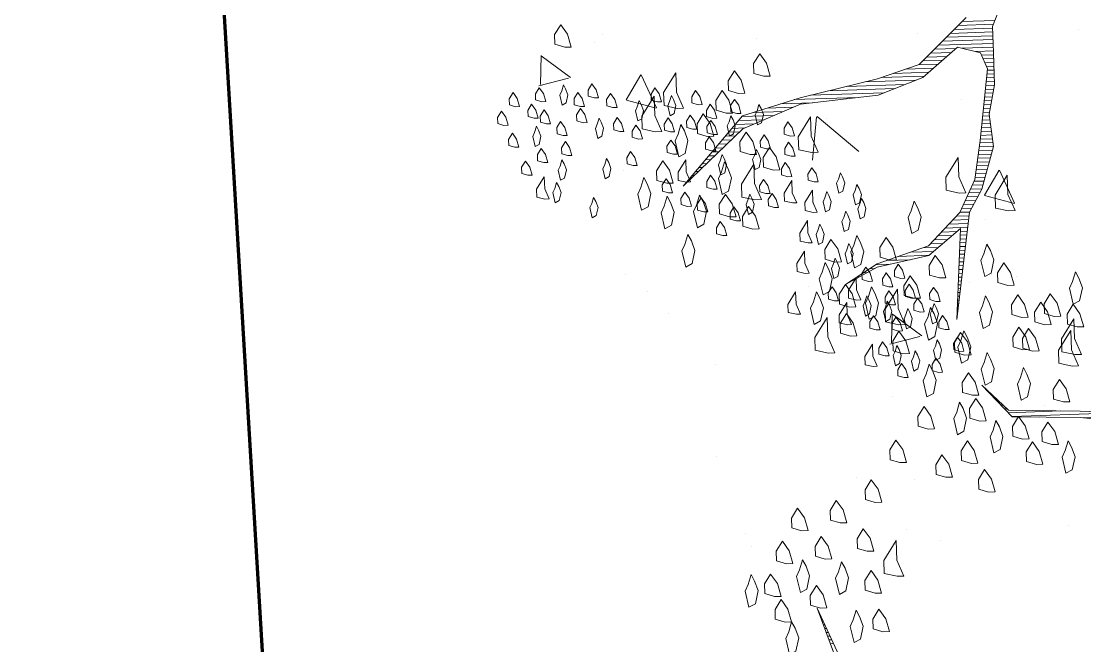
# Model space of a CAD drawing. Header units: millimetres. Extents: x 111 to 1506, y 14 to 566.
# Drawn here: x 216.004 to 217.943, y 134.131 to 135.27 of the extents above; entities that cross this region are included whole.
import ezdxf

# ---------------------------------------------------------------- set-up
doc = ezdxf.new("R2010")
doc.units = ezdxf.units.MM
doc.layers.add('ARBOLES', color=78, linetype='Continuous', lineweight=5)
doc.layers.add('mobiliario', color=45, linetype='Continuous', lineweight=13)

# ---------------------------------------------------------------- blocks, each defined once
blk = doc.blocks.new('*X16')
at = {"color": 0}
for p, q in [((16.9852, 17.68), (16.9856, 17.68)), ((16.9942, 17.67), (16.9956, 17.67)), ((17.0032, 17.66), (17.0056, 17.66)), ((17.0122, 17.65), (17.0156, 17.65)), ((17.0212, 17.64), (17.0256, 17.64)), ((17.0302, 17.63), (17.0356, 17.63)), ((17.0392, 17.62), (17.0456, 17.62)), ((17.0482, 17.61), (17.1861, 17.61)), ((17.0572, 17.6), (17.3444, 17.6)), ((17.2417, 17.59), (17.3957, 17.59)), ((16.5321, 17.11), (16.5325, 17.11)), ((16.5355, 17.1), (16.5367, 17.1)), ((16.5388, 17.09), (16.5409, 17.09)), ((16.5421, 17.08), (16.5451, 17.08)), ((16.5454, 17.07), (16.5493, 17.07)), ((16.5488, 17.06), (16.5535, 17.06)), ((16.5521, 17.05), (16.5577, 17.05)), ((16.5554, 17.04), (16.5619, 17.04)), ((16.5588, 17.03), (16.566, 17.03)), ((16.5621, 17.02), (16.5702, 17.02)), ((17.502, 16.03), (17.6021, 16.03)), ((17.5127, 16.04), (17.6045, 16.04)), ((17.5234, 16.05), (17.6088, 16.05)), ((17.4698, 16), (17.6021, 16)), ((17.4806, 16.01), (17.6021, 16.01)), ((17.4913, 16.02), (17.6021, 16.02)), ((17.4484, 15.98), (17.5044, 15.98)), ((17.4591, 15.99), (17.6021, 15.99)), ((17.5206, 15.98), (17.6021, 15.98)), ((17.4163, 15.95), (17.4677, 15.95)), ((17.427, 15.96), (17.4799, 15.96)), ((17.4377, 15.97), (17.4922, 15.97)), ((17.5556, 15.97), (17.6021, 15.97)), ((17.5707, 15.96), (17.6021, 15.96)), ((17.5747, 15.95), (17.6021, 15.95)), ((17.3386, 15.92), (17.431, 15.92)), ((17.3711, 15.93), (17.4433, 15.93)), ((17.4036, 15.94), (17.4555, 15.94)), ((17.5787, 15.94), (17.6021, 15.94)), ((17.5827, 15.93), (17.6021, 15.93)), ((17.5846, 15.92), (17.6021, 15.92)), ((17.2149, 15.89), (17.3677, 15.89)), ((17.2629, 15.9), (17.3957, 15.9)), ((17.3061, 15.91), (17.4188, 15.91)), ((17.5805, 15.89), (17.6021, 15.89)), ((17.5819, 15.9), (17.6021, 15.9)), ((17.5832, 15.91), (17.6021, 15.91)), ((17.0761, 15.86), (17.2435, 15.86)), ((17.1189, 15.87), (17.3117, 15.87)), ((17.1669, 15.88), (17.3397, 15.88)), ((17.5764, 15.86), (17.5974, 15.86)), ((17.5778, 15.87), (17.5996, 15.87)), ((17.5791, 15.88), (17.6018, 15.88)), ((17.0041, 15.84), (17.0729, 15.84)), ((17.0401, 15.85), (17.1235, 15.85)), ((17.5737, 15.84), (17.5929, 15.84)), ((17.575, 15.85), (17.5951, 15.85)), ((16.9281, 15.81), (16.9958, 15.81)), ((16.9371, 15.82), (17.0215, 15.82)), ((16.9681, 15.83), (17.0472, 15.83)), ((17.5696, 15.81), (17.5863, 15.81)), ((17.5709, 15.82), (17.5885, 15.82)), ((17.5723, 15.83), (17.5907, 15.83)), ((16.9009, 15.78), (16.9301, 15.78)), ((16.91, 15.79), (16.9444, 15.79)), ((16.919, 15.8), (16.9701, 15.8)), ((17.5655, 15.78), (17.5876, 15.78)), ((17.5669, 15.79), (17.5866, 15.79)), ((17.5682, 15.8), (17.5856, 15.8)), ((16.8738, 15.75), (16.8965, 15.75)), ((16.8829, 15.76), (16.9077, 15.76)), ((16.8919, 15.77), (16.9189, 15.77)), ((17.5614, 15.75), (17.5906, 15.75)), ((17.5628, 15.76), (17.5896, 15.76)), ((17.5641, 15.77), (17.5886, 15.77)), ((16.8467, 15.72), (16.863, 15.72)), ((16.8557, 15.73), (16.8742, 15.73)), ((16.8648, 15.74), (16.8853, 15.74)), ((17.5568, 15.72), (17.5936, 15.72)), ((17.5585, 15.73), (17.5926, 15.73)), ((17.56, 15.74), (17.5916, 15.74)), ((16.8286, 15.7), (16.8406, 15.7)), ((16.8376, 15.71), (16.8518, 15.71)), ((17.5535, 15.7), (17.5875, 15.7)), ((17.5551, 15.71), (17.5906, 15.71)), ((16.8014, 15.67), (16.8071, 15.67)), ((16.8105, 15.68), (16.8183, 15.68)), ((16.8195, 15.69), (16.8295, 15.69)), ((17.5485, 15.67), (17.5783, 15.67)), ((17.5501, 15.68), (17.5814, 15.68)), ((17.5518, 15.69), (17.5844, 15.69)), ((16.7833, 15.65), (16.7848, 15.65)), ((16.7924, 15.66), (16.7959, 15.66)), ((17.5435, 15.64), (17.5691, 15.64)), ((17.5451, 15.65), (17.5721, 15.65)), ((17.5468, 15.66), (17.5752, 15.66)), ((17.5302, 15.61), (17.5598, 15.61)), ((17.5352, 15.62), (17.5629, 15.62)), ((17.5402, 15.63), (17.566, 15.63)), ((17.5202, 15.59), (17.5486, 15.59)), ((17.5252, 15.6), (17.5543, 15.6)), ((17.5052, 15.56), (17.5315, 15.56)), ((17.5102, 15.57), (17.5372, 15.57)), ((17.5152, 15.58), (17.5429, 15.58)), ((17.4803, 15.53), (17.5226, 15.53)), ((17.4903, 15.54), (17.5241, 15.54)), ((17.5002, 15.55), (17.5257, 15.55)), ((17.4503, 15.5), (17.4911, 15.5)), ((17.4603, 15.51), (17.5196, 15.51)), ((17.4703, 15.52), (17.5211, 15.52)), ((17.4996, 15.5), (17.5181, 15.5)), ((17.4203, 15.47), (17.4536, 15.47)), ((17.4303, 15.48), (17.4661, 15.48)), ((17.4403, 15.49), (17.4786, 15.49)), ((17.4974, 15.47), (17.5135, 15.47)), ((17.4981, 15.48), (17.515, 15.48)), ((17.4988, 15.49), (17.5165, 15.49)), ((17.368, 15.45), (17.4286, 15.45)), ((17.4, 15.46), (17.4411, 15.46)), ((17.496, 15.45), (17.5105, 15.45)), ((17.4967, 15.46), (17.512, 15.46)), ((17.2754, 15.42), (17.3128, 15.42)), ((17.304, 15.43), (17.3661, 15.43)), ((17.336, 15.44), (17.4161, 15.44)), ((17.4938, 15.42), (17.5059, 15.42)), ((17.4946, 15.43), (17.5074, 15.43)), ((17.4953, 15.44), (17.509, 15.44)), ((17.2254, 15.39), (17.2317, 15.39)), ((17.242, 15.4), (17.2517, 15.4)), ((17.2587, 15.41), (17.2717, 15.41)), ((17.4917, 15.39), (17.5014, 15.39)), ((17.4924, 15.4), (17.5029, 15.4)), ((17.4931, 15.41), (17.5044, 15.41)), ((17.2087, 15.38), (17.2117, 15.38)), ((17.4896, 15.36), (17.4968, 15.36)), ((17.4903, 15.37), (17.4984, 15.37)), ((17.491, 15.38), (17.4999, 15.38)), ((17.4874, 15.33), (17.4923, 15.33)), ((17.4881, 15.34), (17.4938, 15.34)), ((17.4888, 15.35), (17.4953, 15.35)), ((17.486, 15.31), (17.4893, 15.31)), ((17.4867, 15.32), (17.4908, 15.32)), ((17.4838, 15.28), (17.4847, 15.28)), ((17.4846, 15.29), (17.4862, 15.29)), ((17.4853, 15.3), (17.4877, 15.3)), ((17.4831, 15.27), (17.4832, 15.27))]:
    blk.add_line(p, q, dxfattribs=at)
blk = doc.blocks.new('E1E')
at = {"layer": 'ARBOLES', "ltscale": 0.2}
for p, q in [((95.5359, 59.5519), (95.5359, 59.5519)), ((96.0598, 59.5667), (96.0598, 59.5667)), ((96.122, 59.5391), (96.122, 59.5391)), ((96.1796, 59.5223), (96.1796, 59.5223)), ((95.6009, 59.4784), (95.6009, 59.4784)), ((95.2708, 59.4541), (95.2708, 59.4541)), ((95.5845, 59.4467), (95.5298, 59.4067)), ((95.6045, 59.3832), (95.5819, 59.4428)), ((95.6038, 59.3838), (95.5266, 59.4035)), ((95.7975, 59.3971), (95.7975, 59.3971)), ((95.7699, 59.3841), (95.7699, 59.3841)), ((96.2691, 59.314), (96.2691, 59.314)), ((95.473, 59.2552), (95.473, 59.2552)), ((95.4361, 59.2211), (95.4361, 59.2211)), ((95.857, 59.2206), (95.857, 59.2206)), ((96.5118, 59.2106), (96.4571, 59.1706)), ((96.5318, 59.147), (96.5092, 59.2067)), ((96.3122, 59.1036), (96.2542, 59.1583)), ((96.3217, 59.1674), (96.2544, 59.159)), ((96.3128, 59.1041), (96.322, 59.1672)), ((96.5311, 59.1477), (96.4538, 59.1674)), ((95.9214, 59.0448), (95.8936, 59.1364)), ((95.4933, 59.1143), (95.4933, 59.1143)), ((95.5148, 59.066), (95.4476, 59.0575)), ((95.506, 59.0027), (95.5152, 59.0658)), ((95.92, 59.0432), (95.8063, 59.0804)), ((96.4334, 59.0761), (96.4334, 59.0761)), ((95.5054, 59.0022), (95.4473, 59.0568)), ((95.9008, 59.0394), (95.9008, 59.0394)), ((95.9924, 59.0443), (95.9924, 59.0443)), ((96.4248, 59.0542), (96.4248, 59.0542)), ((95.8256, 58.9566), (95.8256, 58.9566)), ((96.1089, 58.9342), (96.1089, 58.9342)), ((95.6403, 58.8897), (95.6403, 58.8897)), ((95.7844, 58.7923), (95.7844, 58.7923)), ((95.4599, 58.6504), (95.4599, 58.6504)), ((97.0096, 58.183), (97.0096, 58.183)), ((97.032, 58.1625), (97.032, 58.1625)), ((96.6306, 58.0145), (96.6306, 58.0145)), ((96.7075, 58.0206), (96.7075, 58.0206)), ((97.1546, 58.0293), (97.1546, 58.0293)), ((96.8535, 57.957), (96.8535, 57.957)), ((96.7329, 57.9133), (96.7329, 57.9133)), ((96.3831, 57.8787), (96.3831, 57.8787)), ((97.2321, 57.8433), (97.2321, 57.8433)), ((96.5308, 57.6837), (96.5308, 57.6837)), ((96.5309, 57.6553), (96.5309, 57.6553)), ((97.0189, 57.5576), (97.0189, 57.5576)), ((96.9955, 57.5021), (96.9955, 57.5021)), ((96.6945, 57.4157), (96.6945, 57.4157))]:
    blk.add_line(p, q, dxfattribs=at)
for points in [[(95.5281, 59.503), (95.5421, 59.5044), (95.5475, 59.4922), (95.5448, 59.4764), (95.5313, 59.485), (95.52, 59.4994)], [(95.5999, 59.5058), (95.618, 59.509), (95.6252, 59.4927), (95.6198, 59.4611), (95.609, 59.4855), (95.5918, 59.5022)], [(95.7024, 59.5158), (95.7313, 59.5209), (95.7429, 59.4949), (95.7343, 59.4442), (95.7169, 59.4833), (95.6894, 59.51)], [(95.5259, 59.4533), (95.5263, 59.4633), (95.5132, 59.4818), (95.5069, 59.4741), (95.51, 59.456), (95.5195, 59.4456), (95.5272, 59.4393)], [(95.5679, 59.4574), (95.5683, 59.4674), (95.5552, 59.4859), (95.5489, 59.4782), (95.5521, 59.4601), (95.5615, 59.4497), (95.5692, 59.4434)], [(95.4626, 59.4641), (95.4766, 59.4655), (95.482, 59.4533), (95.4793, 59.4375), (95.4658, 59.4461), (95.4545, 59.4605)], [(95.5499, 59.4557), (95.5723, 59.4579), (95.581, 59.4384), (95.5767, 59.413), (95.555, 59.4268), (95.5369, 59.4499)], [(95.5846, 59.4746), (95.5986, 59.476), (95.604, 59.4638), (95.6013, 59.448), (95.5877, 59.4565), (95.5764, 59.471)], [(95.6714, 59.463), (95.6938, 59.4652), (95.7025, 59.4457), (95.6981, 59.4204), (95.6764, 59.4341), (95.6584, 59.4572)], [(95.7748, 59.4233), (95.7755, 59.4392), (95.7545, 59.4688), (95.7444, 59.4565), (95.7495, 59.4276), (95.7647, 59.411), (95.7769, 59.4009)], [(95.7992, 59.463), (95.8172, 59.4662), (95.8245, 59.4499), (95.8191, 59.4183), (95.8082, 59.4427), (95.791, 59.4594)], [(96.0834, 59.4127), (96.0842, 59.4286), (96.0632, 59.4582), (96.0531, 59.4459), (96.0581, 59.417), (96.0733, 59.4004), (96.0856, 59.3903)], [(95.4902, 59.4131), (95.4906, 59.423), (95.4775, 59.4416), (95.4712, 59.4339), (95.4744, 59.4158), (95.4839, 59.4054), (95.4916, 59.3991)], [(95.6867, 59.4421), (95.7048, 59.4453), (95.712, 59.4291), (95.7066, 59.3974), (95.6957, 59.4218), (95.6786, 59.4385)], [(96.3065, 59.4064), (96.307, 59.4164), (96.2939, 59.4349), (96.2876, 59.4272), (96.2907, 59.4091), (96.3002, 59.3988), (96.3079, 59.3924)], [(96.3942, 59.4065), (96.3946, 59.4164), (96.3815, 59.435), (96.3752, 59.4273), (96.3784, 59.4092), (96.3879, 59.3988), (96.3956, 59.3925)], [(96.4055, 59.4359), (96.4235, 59.439), (96.4308, 59.4228), (96.4254, 59.3912), (96.4145, 59.4155), (96.3973, 59.4323)], [(95.4235, 59.4072), (95.4459, 59.4093), (95.4545, 59.3898), (95.4502, 59.3645), (95.4285, 59.3782), (95.4104, 59.4014)], [(95.5778, 59.4132), (95.5918, 59.4145), (95.5973, 59.4023), (95.5946, 59.3865), (95.581, 59.3951), (95.5697, 59.4095)], [(95.6244, 59.429), (95.6384, 59.4304), (95.6438, 59.4182), (95.6411, 59.4024), (95.6275, 59.4109), (95.6162, 59.4254)], [(95.6671, 59.3676), (95.6678, 59.3835), (95.6468, 59.4131), (95.6367, 59.4008), (95.6418, 59.3719), (95.657, 59.3553), (95.6693, 59.3452)], [(95.67, 59.3811), (95.6705, 59.3911), (95.6574, 59.4096), (95.651, 59.4019), (95.6542, 59.3838), (95.6637, 59.3735), (95.6714, 59.3671)], [(95.436, 59.4036), (95.45, 59.4049), (95.4554, 59.3927), (95.4527, 59.3769), (95.4392, 59.3855), (95.4279, 59.4)], [(95.5297, 59.361), (95.5305, 59.3769), (95.5095, 59.4065), (95.4994, 59.3942), (95.5044, 59.3653), (95.5196, 59.3487), (95.5319, 59.3386)], [(95.5761, 59.3734), (95.5765, 59.3833), (95.5634, 59.4019), (95.5571, 59.3942), (95.5602, 59.3761), (95.5697, 59.3657), (95.5774, 59.3594)], [(95.5825, 59.4), (95.6114, 59.4051), (95.623, 59.3791), (95.6143, 59.3285), (95.597, 59.3675), (95.5695, 59.3942)], [(95.6239, 59.3752), (95.6244, 59.3852), (95.6113, 59.4037), (95.605, 59.396), (95.6081, 59.3779), (95.6176, 59.3676), (95.6253, 59.3612)], [(95.6881, 59.3843), (95.7062, 59.3875), (95.7134, 59.3712), (95.708, 59.3396), (95.6971, 59.364), (95.68, 59.3807)], [(95.6974, 59.4045), (95.7198, 59.4066), (95.7285, 59.3871), (95.7242, 59.3618), (95.7025, 59.3755), (95.6844, 59.3987)], [(95.7328, 59.4042), (95.7468, 59.4056), (95.7522, 59.3934), (95.7495, 59.3776), (95.736, 59.3862), (95.7247, 59.4006)], [(95.7813, 59.3561), (95.782, 59.372), (95.761, 59.4016), (95.7509, 59.3893), (95.756, 59.3604), (95.7712, 59.3438), (95.7835, 59.3337)], [(96.1572, 59.352), (96.1579, 59.3679), (96.1369, 59.3975), (96.1268, 59.3852), (96.1319, 59.3563), (96.1471, 59.3397), (96.1594, 59.3296)], [(96.4597, 59.4016), (96.4737, 59.4029), (96.4791, 59.3907), (96.4764, 59.3749), (96.4629, 59.3835), (96.4516, 59.398)], [(95.4844, 59.3715), (95.4984, 59.3729), (95.5038, 59.3607), (95.5011, 59.3449), (95.4875, 59.3535), (95.4762, 59.3679)], [(95.5268, 59.3417), (95.5273, 59.3517), (95.5142, 59.3702), (95.5079, 59.3625), (95.511, 59.3444), (95.5205, 59.3341), (95.5282, 59.3277)], [(95.6136, 59.3657), (95.6276, 59.3671), (95.633, 59.3549), (95.6303, 59.3391), (95.6167, 59.3477), (95.6054, 59.3621)], [(95.815, 59.3727), (95.8331, 59.3758), (95.8404, 59.3596), (95.835, 59.328), (95.8241, 59.3523), (95.8069, 59.369)], [(96.0138, 59.3638), (96.0278, 59.3651), (96.0333, 59.3529), (96.0306, 59.3371), (96.017, 59.3457), (96.0057, 59.3601)], [(96.0922, 59.323), (96.0929, 59.3389), (96.0719, 59.3686), (96.0618, 59.3563), (96.0669, 59.3274), (96.0821, 59.3107), (96.0944, 59.3006)], [(96.2201, 59.3333), (96.2208, 59.3492), (96.1999, 59.3788), (96.1897, 59.3665), (96.1948, 59.3376), (96.21, 59.321), (96.2223, 59.3108)], [(96.4019, 59.3564), (96.4024, 59.3663), (96.3892, 59.3848), (96.3829, 59.3771), (96.3861, 59.3591), (96.3956, 59.3487), (96.4033, 59.3424)], [(96.438, 59.3627), (96.452, 59.3641), (96.4575, 59.3519), (96.4548, 59.3361), (96.4412, 59.3446), (96.4299, 59.3591)], [(95.3093, 59.3485), (95.3317, 59.3507), (95.3404, 59.3312), (95.3361, 59.3059), (95.3144, 59.3196), (95.2963, 59.3427)], [(95.5494, 59.3567), (95.5634, 59.358), (95.5689, 59.3458), (95.5662, 59.33), (95.5526, 59.3386), (95.5413, 59.353)], [(95.7654, 59.3311), (95.7658, 59.341), (95.7527, 59.3595), (95.7464, 59.3518), (95.7496, 59.3338), (95.7591, 59.3234), (95.7667, 59.3171)], [(96.3125, 59.3165), (96.3129, 59.3265), (96.2998, 59.345), (96.2935, 59.3373), (96.2967, 59.3192), (96.3062, 59.3089), (96.3138, 59.3025)], [(96.5094, 59.3555), (96.5234, 59.3569), (96.5289, 59.3447), (96.5262, 59.3289), (96.5126, 59.3375), (96.5013, 59.3519)], [(95.1994, 59.3152), (95.2283, 59.3203), (95.2399, 59.2943), (95.2313, 59.2436), (95.2139, 59.2827), (95.1864, 59.3094)], [(95.4279, 59.2922), (95.4286, 59.3081), (95.4076, 59.3377), (95.3975, 59.3255), (95.4026, 59.2965), (95.4178, 59.2799), (95.4301, 59.2698)], [(95.5259, 59.3219), (95.54, 59.3232), (95.5454, 59.311), (95.5427, 59.2952), (95.5291, 59.3038), (95.5178, 59.3182)], [(95.5731, 59.3335), (95.5955, 59.3357), (95.6042, 59.3162), (95.5999, 59.2909), (95.5782, 59.3046), (95.5601, 59.3277)], [(95.5783, 59.3355), (95.5923, 59.3368), (95.5978, 59.3246), (95.5951, 59.3088), (95.5815, 59.3174), (95.5702, 59.3318)], [(95.6339, 59.331), (95.6479, 59.3323), (95.6534, 59.3201), (95.6507, 59.3043), (95.6371, 59.3129), (95.6258, 59.3274)], [(95.68, 59.3369), (95.694, 59.3382), (95.6994, 59.3261), (95.6967, 59.3102), (95.6832, 59.3188), (95.6719, 59.3333)], [(95.7394, 59.2751), (95.7402, 59.291), (95.7192, 59.3206), (95.7091, 59.3083), (95.7141, 59.2794), (95.7293, 59.2628), (95.7416, 59.2527)], [(95.7496, 59.2899), (95.75, 59.2999), (95.7369, 59.3184), (95.7306, 59.3107), (95.7338, 59.2926), (95.7433, 59.2823), (95.751, 59.2759)], [(95.764, 59.325), (95.7864, 59.3272), (95.7951, 59.3077), (95.7908, 59.2824), (95.7691, 59.2961), (95.751, 59.3192)], [(95.9584, 59.3258), (95.9809, 59.328), (95.9895, 59.3085), (95.9852, 59.2832), (95.9635, 59.2969), (95.9454, 59.3201)], [(95.998, 59.3226), (96.0121, 59.324), (96.0175, 59.3118), (96.0148, 59.296), (96.0012, 59.3046), (95.9899, 59.319)], [(96.0156, 59.3201), (96.038, 59.3223), (96.0467, 59.3028), (96.0423, 59.2775), (96.0206, 59.2912), (96.0025, 59.3143)], [(96.0721, 59.3313), (96.0861, 59.3326), (96.0916, 59.3205), (96.0889, 59.3046), (96.0753, 59.3132), (96.064, 59.3277)], [(96.1101, 59.3336), (96.1241, 59.3349), (96.1295, 59.3227), (96.1268, 59.3069), (96.1133, 59.3155), (96.1019, 59.3299)], [(96.1593, 59.3214), (96.1733, 59.3228), (96.1788, 59.3106), (96.1761, 59.2948), (96.1625, 59.3033), (96.1512, 59.3178)], [(96.3947, 59.3288), (96.4087, 59.3302), (96.4141, 59.318), (96.4114, 59.3022), (96.3979, 59.3107), (96.3866, 59.3252)], [(96.4815, 59.309), (96.4819, 59.3189), (96.4688, 59.3374), (96.4625, 59.3297), (96.4656, 59.3117), (96.4751, 59.3013), (96.4828, 59.295)], [(96.5497, 59.3199), (96.5637, 59.3212), (96.5691, 59.309), (96.5664, 59.2932), (96.5528, 59.3018), (96.5415, 59.3162)], [(95.6168, 59.3039), (95.6308, 59.3052), (95.6362, 59.293), (95.6335, 59.2772), (95.6199, 59.2858), (95.6086, 59.3002)], [(95.8246, 59.2746), (95.825, 59.2846), (95.8119, 59.3031), (95.8056, 59.2954), (95.8088, 59.2773), (95.8183, 59.267), (95.826, 59.2606)], [(95.8341, 59.3081), (95.8521, 59.3112), (95.8594, 59.295), (95.854, 59.2634), (95.8431, 59.2878), (95.8259, 59.3045)], [(95.9918, 59.2711), (95.9922, 59.2811), (95.9791, 59.2996), (95.9728, 59.2919), (95.9759, 59.2738), (95.9854, 59.2635), (95.9931, 59.2571)], [(96.171, 59.3036), (96.1934, 59.3058), (96.2021, 59.2863), (96.1978, 59.261), (96.1761, 59.2747), (96.158, 59.2978)], [(96.2538, 59.2953), (96.2678, 59.2966), (96.2732, 59.2844), (96.2705, 59.2686), (96.2569, 59.2772), (96.2456, 59.2916)], [(96.4209, 59.2918), (96.4349, 59.2931), (96.4404, 59.2809), (96.4377, 59.2651), (96.4241, 59.2737), (96.4128, 59.2881)], [(95.3382, 59.2835), (95.3606, 59.2857), (95.3693, 59.2662), (95.365, 59.2409), (95.3433, 59.2546), (95.3252, 59.2777)], [(95.5385, 59.2713), (95.5609, 59.2735), (95.5696, 59.254), (95.5653, 59.2287), (95.5436, 59.2424), (95.5255, 59.2655)], [(95.6534, 59.2758), (95.6758, 59.2779), (95.6845, 59.2584), (95.6802, 59.2331), (95.6585, 59.2468), (95.6404, 59.27)], [(95.978, 59.2644), (96.0069, 59.2695), (96.0185, 59.2435), (96.0099, 59.1929), (95.9925, 59.2319), (95.965, 59.2586)], [(96.0691, 59.2348), (96.0698, 59.2507), (96.0488, 59.2804), (96.0387, 59.2681), (96.0438, 59.2392), (96.059, 59.2225), (96.0713, 59.2124)], [(96.0717, 59.2775), (96.0857, 59.2789), (96.0912, 59.2667), (96.0885, 59.2509), (96.0749, 59.2594), (96.0636, 59.2739)], [(96.1318, 59.2848), (96.1499, 59.288), (96.1571, 59.2717), (96.1517, 59.2401), (96.1408, 59.2645), (96.1237, 59.2812)], [(96.3609, 59.2407), (96.3613, 59.2506), (96.3482, 59.2691), (96.3419, 59.2614), (96.3451, 59.2434), (96.3546, 59.233), (96.3622, 59.2267)], [(96.4643, 59.2819), (96.4783, 59.2832), (96.4837, 59.271), (96.481, 59.2552), (96.4675, 59.2638), (96.4562, 59.2782)], [(96.4941, 59.2805), (96.5081, 59.2819), (96.5136, 59.2697), (96.5109, 59.2539), (96.4973, 59.2625), (96.486, 59.2769)], [(96.5416, 59.2724), (96.5556, 59.2738), (96.561, 59.2616), (96.5583, 59.2458), (96.5447, 59.2544), (96.5334, 59.2688)], [(95.2732, 59.2545), (95.2956, 59.2567), (95.3043, 59.2372), (95.3, 59.2119), (95.2783, 59.2256), (95.2602, 59.2487)], [(95.7826, 59.2267), (95.7831, 59.2367), (95.77, 59.2552), (95.7636, 59.2475), (95.7668, 59.2294), (95.7763, 59.219), (95.784, 59.2127)], [(95.9317, 59.2639), (95.9457, 59.2652), (95.9511, 59.253), (95.9484, 59.2372), (95.9349, 59.2458), (95.9236, 59.2602)], [(96.3911, 59.2493), (96.4051, 59.2506), (96.4106, 59.2385), (96.4079, 59.2226), (96.3943, 59.2312), (96.383, 59.2457)], [(95.3932, 59.23), (95.4156, 59.2322), (95.4243, 59.2127), (95.42, 59.1874), (95.3983, 59.2011), (95.3802, 59.2242)], [(95.4677, 59.1853), (95.4684, 59.2012), (95.4474, 59.2308), (95.4373, 59.2185), (95.4424, 59.1896), (95.4576, 59.173), (95.4699, 59.1629)], [(95.8373, 59.2024), (95.8377, 59.2123), (95.8246, 59.2308), (95.8183, 59.2231), (95.8215, 59.2051), (95.831, 59.1947), (95.8387, 59.1884)], [(95.849, 59.2417), (95.8671, 59.2448), (95.8743, 59.2286), (95.8689, 59.197), (95.8581, 59.2213), (95.8409, 59.2381)], [(95.8987, 59.2394), (95.9168, 59.2426), (95.924, 59.2264), (95.9186, 59.1947), (95.9078, 59.2191), (95.8906, 59.2358)], [(95.9606, 59.2427), (95.9746, 59.244), (95.98, 59.2318), (95.9773, 59.216), (95.9638, 59.2246), (95.9525, 59.239)], [(96.0808, 59.2134), (96.0812, 59.2233), (96.0681, 59.2418), (96.0618, 59.2341), (96.065, 59.2161), (96.0745, 59.2057), (96.0822, 59.1994)], [(96.1884, 59.1944), (96.1891, 59.2103), (96.1681, 59.24), (96.158, 59.2277), (96.1631, 59.1988), (96.1783, 59.1821), (96.1906, 59.172)], [(96.1815, 59.2387), (96.1955, 59.2401), (96.201, 59.2279), (96.1983, 59.2121), (96.1847, 59.2207), (96.1734, 59.2351)], [(96.2651, 59.237), (96.2791, 59.2384), (96.2845, 59.2262), (96.2818, 59.2104), (96.2683, 59.2189), (96.257, 59.2334)], [(96.3089, 59.237), (96.3229, 59.2384), (96.3284, 59.2262), (96.3257, 59.2104), (96.3121, 59.219), (96.3008, 59.2334)], [(96.4607, 59.2023), (96.4612, 59.2123), (96.4481, 59.2308), (96.4418, 59.2231), (96.4449, 59.205), (96.4544, 59.1947), (96.4621, 59.1883)], [(96.4923, 59.2408), (96.5063, 59.2421), (96.5118, 59.2299), (96.5091, 59.2141), (96.4955, 59.2227), (96.4842, 59.2371)], [(95.6513, 59.1579), (95.652, 59.1738), (95.6311, 59.2034), (95.621, 59.1911), (95.626, 59.1622), (95.6412, 59.1456), (95.6535, 59.1355)], [(95.761, 59.1879), (95.7614, 59.1978), (95.7483, 59.2163), (95.742, 59.2086), (95.7452, 59.1906), (95.7546, 59.1802), (95.7623, 59.1738)], [(96.0153, 59.1745), (96.0158, 59.1844), (96.0027, 59.2029), (95.9963, 59.1952), (95.9995, 59.1772), (96.009, 59.1668), (96.0167, 59.1605)], [(96.1061, 59.2003), (96.1201, 59.2017), (96.1255, 59.1895), (96.1228, 59.1736), (96.1093, 59.1822), (96.098, 59.1967)], [(96.2368, 59.2082), (96.2658, 59.2133), (96.2773, 59.1873), (96.2687, 59.1367), (96.2513, 59.1757), (96.2238, 59.2024)], [(96.2941, 59.172), (96.2945, 59.1819), (96.2814, 59.2004), (96.2751, 59.1927), (96.2783, 59.1747), (96.2877, 59.1643), (96.2954, 59.158)], [(96.4097, 59.2186), (96.4237, 59.2199), (96.4291, 59.2077), (96.4264, 59.1919), (96.4129, 59.2005), (96.4016, 59.215)], [(95.7818, 59.163), (95.7822, 59.173), (95.7691, 59.1915), (95.7628, 59.1838), (95.766, 59.1657), (95.7754, 59.1553), (95.7831, 59.149)], [(95.8251, 59.1531), (95.8256, 59.163), (95.8125, 59.1816), (95.8062, 59.1739), (95.8093, 59.1558), (95.8188, 59.1454), (95.8265, 59.1391)], [(95.8721, 59.1789), (95.8861, 59.1803), (95.8915, 59.1681), (95.8888, 59.1522), (95.8753, 59.1608), (95.864, 59.1753)], [(95.9304, 59.1902), (95.9444, 59.1916), (95.9498, 59.1794), (95.9471, 59.1636), (95.9336, 59.1722), (95.9222, 59.1866)], [(95.965, 59.1885), (95.9875, 59.1907), (95.9961, 59.1712), (95.9918, 59.1459), (95.9701, 59.1596), (95.952, 59.1827)], [(96.0251, 59.1763), (96.0475, 59.1784), (96.0562, 59.1589), (96.0518, 59.1336), (96.0301, 59.1473), (96.012, 59.1705)], [(96.127, 59.1749), (96.1494, 59.1771), (96.1581, 59.1575), (96.1538, 59.1322), (96.1321, 59.146), (96.114, 59.1691)], [(96.2055, 59.1958), (96.2195, 59.1972), (96.2249, 59.185), (96.2222, 59.1692), (96.2087, 59.1778), (96.1974, 59.1922)], [(96.3428, 59.1937), (96.3568, 59.195), (96.3623, 59.1828), (96.3596, 59.167), (96.346, 59.1756), (96.3347, 59.1901)], [(96.3885, 59.1896), (96.4025, 59.191), (96.4079, 59.1788), (96.4052, 59.163), (96.3916, 59.1716), (96.3803, 59.186)], [(95.9964, 59.1514), (96.0104, 59.1528), (96.0158, 59.1406), (96.0131, 59.1248), (95.9995, 59.1334), (95.9882, 59.1478)], [(96.0949, 59.1271), (96.0953, 59.137), (96.0822, 59.1555), (96.0759, 59.1479), (96.0791, 59.1298), (96.0885, 59.1194), (96.0962, 59.1131)], [(96.1165, 59.166), (96.1305, 59.1673), (96.136, 59.1551), (96.1333, 59.1393), (96.1197, 59.1479), (96.1084, 59.1623)], [(96.1626, 59.1719), (96.1766, 59.1732), (96.182, 59.161), (96.1793, 59.1452), (96.1658, 59.1538), (96.1545, 59.1682)], [(96.2326, 59.1349), (96.2331, 59.1448), (96.22, 59.1633), (96.2137, 59.1556), (96.2168, 59.1376), (96.2263, 59.1272), (96.234, 59.1209)], [(95.9403, 59.146), (95.9544, 59.1473), (95.9598, 59.1351), (95.9571, 59.1193), (95.9435, 59.1279), (95.9322, 59.1423)], [(96.131, 59.1334), (96.145, 59.1348), (96.1504, 59.1226), (96.1477, 59.1068), (96.1342, 59.1154), (96.1229, 59.1298)], [(96.2116, 59.1424), (96.2405, 59.1475), (96.2521, 59.1215), (96.2434, 59.0709), (96.2261, 59.1099), (96.1986, 59.1366)], [(96.257, 59.1457), (96.271, 59.1471), (96.2765, 59.1349), (96.2738, 59.1191), (96.2602, 59.1277), (96.2489, 59.1421)], [(95.9015, 59.1212), (95.9304, 59.1263), (95.942, 59.1003), (95.9333, 59.0497), (95.916, 59.0887), (95.8885, 59.1154)], [(95.9584, 59.1053), (95.9725, 59.1067), (95.9779, 59.0945), (95.9752, 59.0787), (95.9616, 59.0872), (95.9503, 59.1017)], [(96.047, 59.0814), (96.0475, 59.0914), (96.0343, 59.1099), (96.028, 59.1022), (96.0312, 59.0841), (96.0407, 59.0737), (96.0484, 59.0674)], [(96.1082, 59.112), (96.1306, 59.1142), (96.1393, 59.0946), (96.135, 59.0693), (96.1133, 59.0831), (96.0952, 59.1062)], [(96.1721, 59.1177), (96.1861, 59.119), (96.1916, 59.1068), (96.1889, 59.091), (96.1753, 59.0996), (96.164, 59.114)], [(96.4906, 59.1108), (96.5131, 59.113), (96.5217, 59.0935), (96.5174, 59.0682), (96.4957, 59.0819), (96.4776, 59.105)], [(95.4533, 59.0775), (95.4822, 59.0826), (95.4938, 59.0566), (95.4852, 59.006), (95.4678, 59.045), (95.4403, 59.0717)], [(95.5683, 59.082), (95.5972, 59.087), (95.6088, 59.061), (95.6001, 59.0104), (95.5827, 59.0494), (95.5553, 59.0762)], [(96.0858, 59.1036), (96.0999, 59.105), (96.1053, 59.0928), (96.1026, 59.077), (96.089, 59.0855), (96.0777, 59.1)], [(96.0996, 59.0614), (96.122, 59.0635), (96.1307, 59.044), (96.1264, 59.0187), (96.1047, 59.0324), (96.0866, 59.0556)], [(96.062, 59.0057), (96.0845, 59.0079), (96.0931, 58.9883), (96.0888, 58.963), (96.0671, 58.9768), (96.049, 58.9999)], [(96.8635, 58.326), (96.8642, 58.3419), (96.8432, 58.3715), (96.8331, 58.3592), (96.8382, 58.3303), (96.8534, 58.3137), (96.8657, 58.3036)], [(96.7421, 58.2486), (96.7428, 58.2645), (96.7218, 58.2941), (96.7117, 58.2818), (96.7168, 58.2529), (96.732, 58.2363), (96.7443, 58.2261)], [(96.8787, 58.3094), (96.9011, 58.3116), (96.9098, 58.292), (96.9055, 58.2667), (96.8838, 58.2805), (96.8657, 58.3036)], [(96.985, 58.2632), (96.9857, 58.2791), (96.9647, 58.3087), (96.9546, 58.2964), (96.9597, 58.2675), (96.9749, 58.2509), (96.9872, 58.2408)], [(96.9214, 58.266), (96.9438, 58.2682), (96.9525, 58.2487), (96.9481, 58.2234), (96.9264, 58.2371), (96.9084, 58.2602)], [(96.672, 58.2485), (96.6944, 58.2507), (96.7031, 58.2312), (96.6988, 58.2059), (96.6771, 58.2196), (96.659, 58.2427)], [(96.8187, 58.2515), (96.8411, 58.2537), (96.8498, 58.2342), (96.8455, 58.2089), (96.8238, 58.2226), (96.8057, 58.2457)], [(96.8925, 58.1908), (96.8932, 58.2067), (96.8722, 58.2364), (96.8621, 58.2241), (96.8672, 58.1951), (96.8824, 58.1785), (96.8947, 58.1684)], [(96.8116, 58.1626), (96.8123, 58.1785), (96.7913, 58.2081), (96.7812, 58.1958), (96.7863, 58.1669), (96.8014, 58.1503), (96.8137, 58.1402)], [(96.7197, 58.1762), (96.7422, 58.1784), (96.7508, 58.1589), (96.7465, 58.1336), (96.7248, 58.1473), (96.7067, 58.1705)], [(96.9243, 58.1894), (96.9467, 58.1916), (96.9554, 58.1721), (96.9511, 58.1468), (96.9294, 58.1605), (96.9113, 58.1836)], [(96.8492, 58.1481), (96.8716, 58.1503), (96.8803, 58.1308), (96.8759, 58.1055), (96.8542, 58.1192), (96.8362, 58.1423)], [(96.6887, 58.1235), (96.7176, 58.1285), (96.7292, 58.1025), (96.7206, 58.0519), (96.7032, 58.0909), (96.6757, 58.1177)], [(96.9208, 58.1099), (96.9432, 58.1121), (96.9518, 58.0926), (96.9475, 58.0672), (96.9258, 58.081), (96.9077, 58.1041)], [(96.7704, 58.0975), (96.7928, 58.0997), (96.8015, 58.0802), (96.7972, 58.0549), (96.7755, 58.0686), (96.7574, 58.0917)], [(96.8485, 58.0621), (96.8709, 58.0643), (96.8796, 58.0448), (96.8753, 58.0195), (96.8536, 58.0332), (96.8355, 58.0563)], [(96.7943, 57.9912), (96.8167, 57.9934), (96.8254, 57.9739), (96.8211, 57.9486), (96.7994, 57.9623), (96.7813, 57.9854)], [(96.5725, 57.8769), (96.5949, 57.879), (96.6036, 57.8595), (96.5993, 57.8342), (96.5776, 57.848), (96.5595, 57.8711)], [(96.6715, 57.882), (96.6939, 57.8842), (96.7026, 57.8647), (96.6983, 57.8394), (96.6766, 57.8531), (96.6585, 57.8762)], [(96.7771, 57.89), (96.7995, 57.8922), (96.8082, 57.8727), (96.8038, 57.8474), (96.7821, 57.8611), (96.764, 57.8842)], [(96.6311, 57.8328), (96.6535, 57.835), (96.6622, 57.8155), (96.6578, 57.7902), (96.6362, 57.8039), (96.6181, 57.827)], [(96.7475, 57.7989), (96.7699, 57.8011), (96.7786, 57.7816), (96.7743, 57.7563), (96.7526, 57.77), (96.7345, 57.7931)], [(96.4981, 57.7814), (96.5205, 57.7836), (96.5292, 57.7641), (96.5249, 57.7388), (96.5032, 57.7525), (96.4851, 57.7756)], [(96.6145, 57.7475), (96.6152, 57.7634), (96.5942, 57.793), (96.5841, 57.7807), (96.5892, 57.7518), (96.6044, 57.7352), (96.6167, 57.7251)], [(96.7034, 57.7403), (96.7041, 57.7562), (96.6832, 57.7859), (96.673, 57.7736), (96.6781, 57.7446), (96.6933, 57.728), (96.7056, 57.7179)], [(96.4511, 57.7293), (96.4519, 57.7452), (96.4309, 57.7748), (96.4208, 57.7625), (96.4258, 57.7336), (96.441, 57.717), (96.4533, 57.7069)], [(96.483, 57.7279), (96.5054, 57.7301), (96.5141, 57.7106), (96.5097, 57.6853), (96.488, 57.699), (96.4699, 57.7221)], [(96.5473, 57.7409), (96.5697, 57.7431), (96.5784, 57.7236), (96.5741, 57.6983), (96.5524, 57.712), (96.5343, 57.7351)], [(96.6492, 57.7396), (96.6716, 57.7417), (96.6803, 57.7222), (96.676, 57.6969), (96.6543, 57.7107), (96.6362, 57.7338)], [(96.7967, 57.6883), (96.7974, 57.7042), (96.7764, 57.7339), (96.7663, 57.7216), (96.7714, 57.6927), (96.7866, 57.676), (96.7989, 57.6659)], [(96.6854, 57.6933), (96.7078, 57.6955), (96.7165, 57.676), (96.7122, 57.6507), (96.6905, 57.6644), (96.6724, 57.6875)], [(96.6023, 57.6174), (96.603, 57.6333), (96.582, 57.6629), (96.5719, 57.6506), (96.577, 57.6217), (96.5922, 57.6051), (96.6045, 57.595)], [(96.6883, 57.6167), (96.689, 57.6326), (96.6681, 57.6622), (96.6579, 57.6499), (96.663, 57.621), (96.6782, 57.6044), (96.6905, 57.5943)], [(96.7541, 57.5914), (96.7548, 57.6073), (96.7339, 57.637), (96.7237, 57.6247), (96.7288, 57.5958), (96.744, 57.5791), (96.7563, 57.569)], [(96.4946, 57.6317), (96.517, 57.6339), (96.5257, 57.6144), (96.5214, 57.5891), (96.4997, 57.6028), (96.4816, 57.626)], [(96.5069, 57.5515), (96.5358, 57.5566), (96.5474, 57.5306), (96.5388, 57.48), (96.5214, 57.519), (96.4939, 57.5457)], [(96.5995, 57.5537), (96.6219, 57.5559), (96.6306, 57.5364), (96.6262, 57.5111), (96.6045, 57.5248), (96.5865, 57.548)], [(96.5966, 57.4901), (96.619, 57.4923), (96.6277, 57.4728), (96.6234, 57.4475), (96.6017, 57.4612), (96.5836, 57.4843)], [(96.5287, 57.4677), (96.5511, 57.4699), (96.5598, 57.4503), (96.5555, 57.425), (96.5338, 57.4388), (96.5157, 57.4619)], [(96.5757, 57.3795), (96.5764, 57.3954), (96.5555, 57.425), (96.5453, 57.4127), (96.5504, 57.3838), (96.5656, 57.3672), (96.5779, 57.3571)]]:
    blk.add_lwpolyline(points, close=True, dxfattribs=at)
for points in [[(96.3594, 57.6027), (96.4534, 57.6368), (96.5994, 57.694), (96.6746, 57.6651), (96.5871, 57.7041), (96.4476, 57.6498), (96.3442, 57.6194)], [(96.6509, 58.4184), (96.8252, 58.2544), (96.6733, 58.4206)], [(95.6986, 58.7192), (95.7556, 58.8537), (95.8286, 58.9173), (95.9702, 59.0193), (96.0728, 59.104), (96.1356, 59.2956), (96.0612, 59.13), (95.9644, 59.0324), (95.8141, 58.9498), (95.7376, 58.8768), (95.6921, 58.7864), (95.6408, 58.7791), (95.6133, 58.8058), (95.5691, 58.9576), (95.5473, 59.0415), (95.5509, 59.121), (95.587, 59.215), (95.6765, 59.2938), (95.7242, 59.3618), (95.6736, 59.3003), (95.5783, 59.2345), (95.5364, 59.1535), (95.4683, 59.3414), (95.5314, 59.1123), (95.5256, 59.0552), (95.5373, 58.959), (95.5727, 58.8969), (95.5858, 58.8326), (95.6147, 58.7675), (95.6379, 58.7155), (95.6387, 58.6613)]]:
    blk.add_lwpolyline(points, dxfattribs=at)
at = {"layer": 'ARBOLES', "ltscale": 0.2, "xscale": 0.8372139817761642, "yscale": 0.8372139817761642, "zscale": 0.8372139817761642, "rotation": 204.0028523145856}
blk.add_blockref('*X16', (103.6395, 76.9735), dxfattribs=at)

msp = doc.modelspace()

# ---------------------------------------------------------------- hatches: boundary and pattern name
at = {"layer": 'mobiliario', "lineweight": 100, "ltscale": 1000, "true_color": 0xf2e7c4}
h = msp.add_hatch(color=254, dxfattribs=at)
h.dxf.hatch_style = 1
h.paths.add_polyline_path([(217.36594, 146.55211), (217.23649, 146.27233), (213.4789, 149.22202), (213.54536, 149.55124)])
h.paths.add_polyline_path([(214.52062, 154.46186), (214.4337, 154.02421), (216.41896, 150.72215), (213.78997, 150.78293), (213.73065, 150.48422), (216.60191, 150.41784), (218.0444, 148.01856), (218.19663, 148.34758), (216.95689, 150.40963), (219.12743, 150.35945), (219.2648, 150.65635), (216.77393, 150.71394)])
h.paths.add_polyline_path([(216.97523, 145.70763), (216.83398, 145.40232), (212.69161, 145.25246), (212.75167, 145.55483)])
h.paths.add_polyline_path([(212.54973, 144.54735), (212.49092, 144.25148), (215.82266, 143.21643), (215.94974, 143.4911)])
h.paths.add_polyline_path([(212.25453, 143.05164), (212.85262, 142.00089), (215.46767, 142.44914), (215.31472, 142.11855), (213.01047, 141.72357), (214.18076, 139.66758), (214.02598, 139.33304), (212.69596, 141.66966), (211.95483, 141.54263), (212.01741, 141.85773), (212.53811, 141.94698), (212.16524, 142.60206)])
h.paths.add_polyline_path([(213.91346, 139.08984), (213.75212, 138.74111), (211.27734, 138.13131), (211.34186, 138.45618)])
edge = h.paths.add_edge_path()
edge.add_line((211.11725, 137.32523), (211.05881, 137.03097))
edge.add_line((211.05881, 137.03097), (212.80085, 136.685))
edge.add_line((212.80085, 136.685), (212.93045, 136.96512))
edge.add_line((212.93045, 136.96512), (211.11438, 137.3261))
edge.add_line((210.81437, 135.80015), (210.74575, 135.47153))
edge.add_line((210.74575, 135.47153), (211.95207, 134.87201))
edge.add_line((211.95207, 134.87201), (212.09663, 135.16289))
edge.add_line((212.09663, 135.16289), (210.81136, 135.80165))

# ---------------------------------------------------------------- linework, layer by layer
at = {"lineweight": 100, "ltscale": 1000}
msp.add_line((216.74952, 129.00409), (216.14177, 139.1857), dxfattribs=at)

# ---------------------------------------------------------------- block references
at = {"layer": 'ARBOLES', "color": 0, "xscale": 0.8310831642732954, "yscale": 0.8310831642732954, "zscale": 0.8310831642732954, "rotation": 157.9147716791316}
for p in [(309.77364, 150.5935), (310.22402, 148.80585)]:
    msp.add_blockref('E1E', p, dxfattribs=at)

doc.saveas('drawing.dxf')
